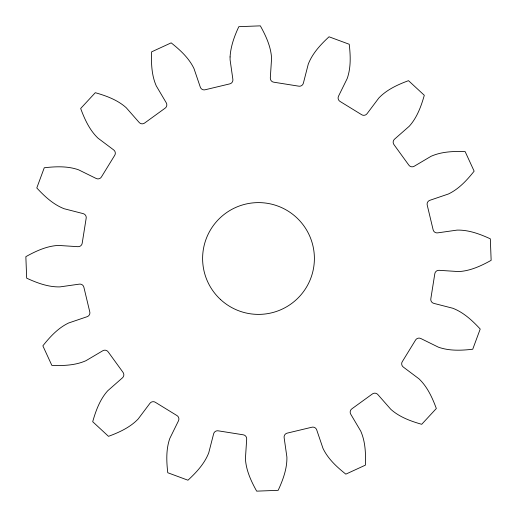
<?xml version="1.0" encoding="UTF-8"?>
<svg xmlns="http://www.w3.org/2000/svg" width="517" height="517" viewBox="0 0 517 517"><rect width="100%" height="100%" fill="white"/><g stroke="black" fill="none" stroke-linecap="round" stroke-linejoin="round"><path stroke-width="0.78" d="M230.071 56.941L230.104 59.927L232.87 79.366A4.058 4.058 0 0 1 229.425 83.961L205.462 89.693A4.058 4.058 0 0 1 200.312 87.153L193.985 68.567C188.976 58.078 180.136 49.975 171.166 42.859L151.604 51.855C151.171 63.294 151.571 75.282 156.276 85.912L166.267 102.812A4.058 4.058 0 0 1 164.845 108.376L144.896 122.839A4.058 4.058 0 0 1 139.17 122.464L126.213 107.71C117.566 99.936 106.302 95.839 95.29 92.698L80.665 108.492C84.639 119.227 89.596 130.148 98.01 138.168L113.714 149.956A4.058 4.058 0 0 1 114.522 155.643L101.629 176.64A4.058 4.058 0 0 1 96.194 178.488L78.578 169.815C67.617 165.944 55.636 166.461 44.262 167.773L36.791 187.962C44.578 196.363 53.335 204.558 64.179 208.745L83.198 213.631A4.058 4.058 0 0 1 86.119 218.568L82.248 242.906A4.058 4.058 0 0 1 77.931 246.687L58.337 245.42C46.724 246.034 35.86 251.1 25.85 256.665L26.677 278.178C37.082 282.954 48.307 287.174 59.927 286.896L79.366 284.13A4.058 4.058 0 0 1 83.961 287.575L89.693 311.538A4.058 4.058 0 0 1 87.153 316.688L68.567 323.015C58.078 328.024 49.975 336.864 42.859 345.834L51.855 365.396C63.294 365.829 75.282 365.429 85.912 360.724L102.812 350.733A4.058 4.058 0 0 1 108.376 352.155L122.839 372.104A4.058 4.058 0 0 1 122.464 377.83L107.71 390.787C99.936 399.434 95.839 410.698 92.698 421.71L108.492 436.335C119.227 432.361 130.148 427.404 138.168 418.99L149.956 403.286A4.058 4.058 0 0 1 155.643 402.478L176.64 415.371A4.058 4.058 0 0 1 178.488 420.806L169.815 438.422C165.944 449.383 166.461 461.364 167.773 472.738L187.962 480.209C196.363 472.422 204.558 463.665 208.745 452.821L213.631 433.802A4.058 4.058 0 0 1 218.568 430.881L242.906 434.752A4.058 4.058 0 0 1 246.687 439.069L245.42 458.663C246.034 470.276 251.1 481.14 256.665 491.15L278.178 490.323C282.954 479.918 287.174 468.693 286.896 457.073L284.13 437.634A4.058 4.058 0 0 1 287.575 433.039L311.538 427.307A4.058 4.058 0 0 1 316.688 429.847L323.015 448.433C328.024 458.922 336.864 467.025 345.834 474.141L365.396 465.145C365.829 453.706 365.429 441.718 360.724 431.088L350.733 414.188A4.058 4.058 0 0 1 352.155 408.624L372.104 394.161A4.058 4.058 0 0 1 377.83 394.536L390.787 409.29C399.434 417.064 410.698 421.161 421.71 424.302L436.335 408.508C432.361 397.773 427.404 386.852 418.99 378.832L403.286 367.044A4.058 4.058 0 0 1 402.478 361.357L415.371 340.36A4.058 4.058 0 0 1 420.806 338.512L438.422 347.185C449.383 351.056 461.364 350.539 472.738 349.227L480.209 329.038C472.422 320.637 463.665 312.442 452.821 308.255L433.802 303.369A4.058 4.058 0 0 1 430.881 298.432L434.752 274.094A4.058 4.058 0 0 1 439.069 270.313L458.663 271.58C470.276 270.966 481.14 265.9 491.15 260.335L490.323 238.822C479.918 234.046 468.693 229.826 457.073 230.104L437.634 232.87A4.058 4.058 0 0 1 433.039 229.425L427.307 205.462A4.058 4.058 0 0 1 429.847 200.312L448.433 193.985C458.922 188.976 467.025 180.136 474.141 171.166L465.145 151.604C453.706 151.171 441.718 151.571 431.088 156.276L414.188 166.267A4.058 4.058 0 0 1 408.624 164.845L394.161 144.896A4.058 4.058 0 0 1 394.536 139.17L409.29 126.213C417.064 117.566 421.161 106.302 424.302 95.29L408.508 80.665C397.773 84.639 386.852 89.596 378.832 98.01L367.044 113.714A4.058 4.058 0 0 1 361.357 114.522L340.36 101.629A4.058 4.058 0 0 1 338.512 96.194L347.185 78.578C351.056 67.617 350.539 55.636 349.227 44.262L329.038 36.791C320.637 44.578 312.442 53.335 308.255 64.179L303.369 83.198A4.058 4.058 0 0 1 298.432 86.119L274.094 82.248A4.058 4.058 0 0 1 270.313 77.931L271.58 58.337C270.966 46.724 265.9 35.86 260.335 25.85L238.822 26.677C234.356 36.203 230.698 46.356 230.071 56.941M220.526 299.511A55.894 55.894 0 0 0 313.005 270.882A55.894 55.894 0 0 0 241.969 205.107A55.894 55.894 0 0 0 220.526 299.511"/></g></svg>
